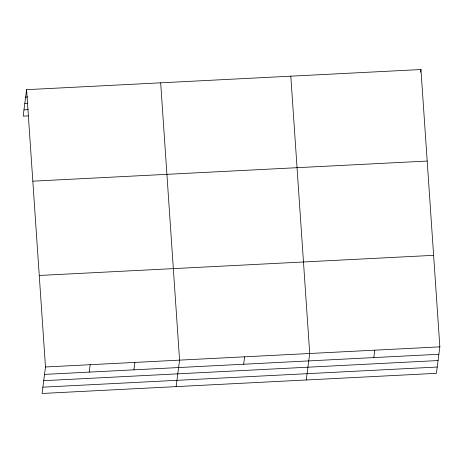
<?xml version="1.0" encoding="UTF-8"?>
<svg xmlns="http://www.w3.org/2000/svg" width="463" height="463" viewBox="0 0 463 463"><rect width="100%" height="100%" fill="white"/><g stroke="black" fill="none" stroke-linecap="round" stroke-linejoin="round"><path stroke-width="0.69" d="M26.588 89.666L45.49 366.98L42.052 393.463L436.412 373.334L439.85 346.851L420.948 69.537L26.588 89.666L23.15 116.149L28.197 115.895M89.22 372.113L90.181 364.699M133.917 369.833L134.878 362.413M176.131 386.622L179.575 360.133L160.673 82.825M243.677 364.231L244.643 356.811M306.269 379.978L309.712 353.489L290.81 76.181M373.815 357.586L374.781 350.167M420.601 72.234L420.948 69.537M25.627 97.085L27.792 96.975M24.811 103.376L27.693 103.232M23.966 109.858L28.295 109.638M32.827 181.178L427.187 161.049M39.251 275.468L433.611 255.333M45.49 366.98L439.85 346.851M44.529 374.393L438.889 354.264M43.707 380.69L438.067 360.555M42.868 387.172L437.228 367.043"/></g></svg>
